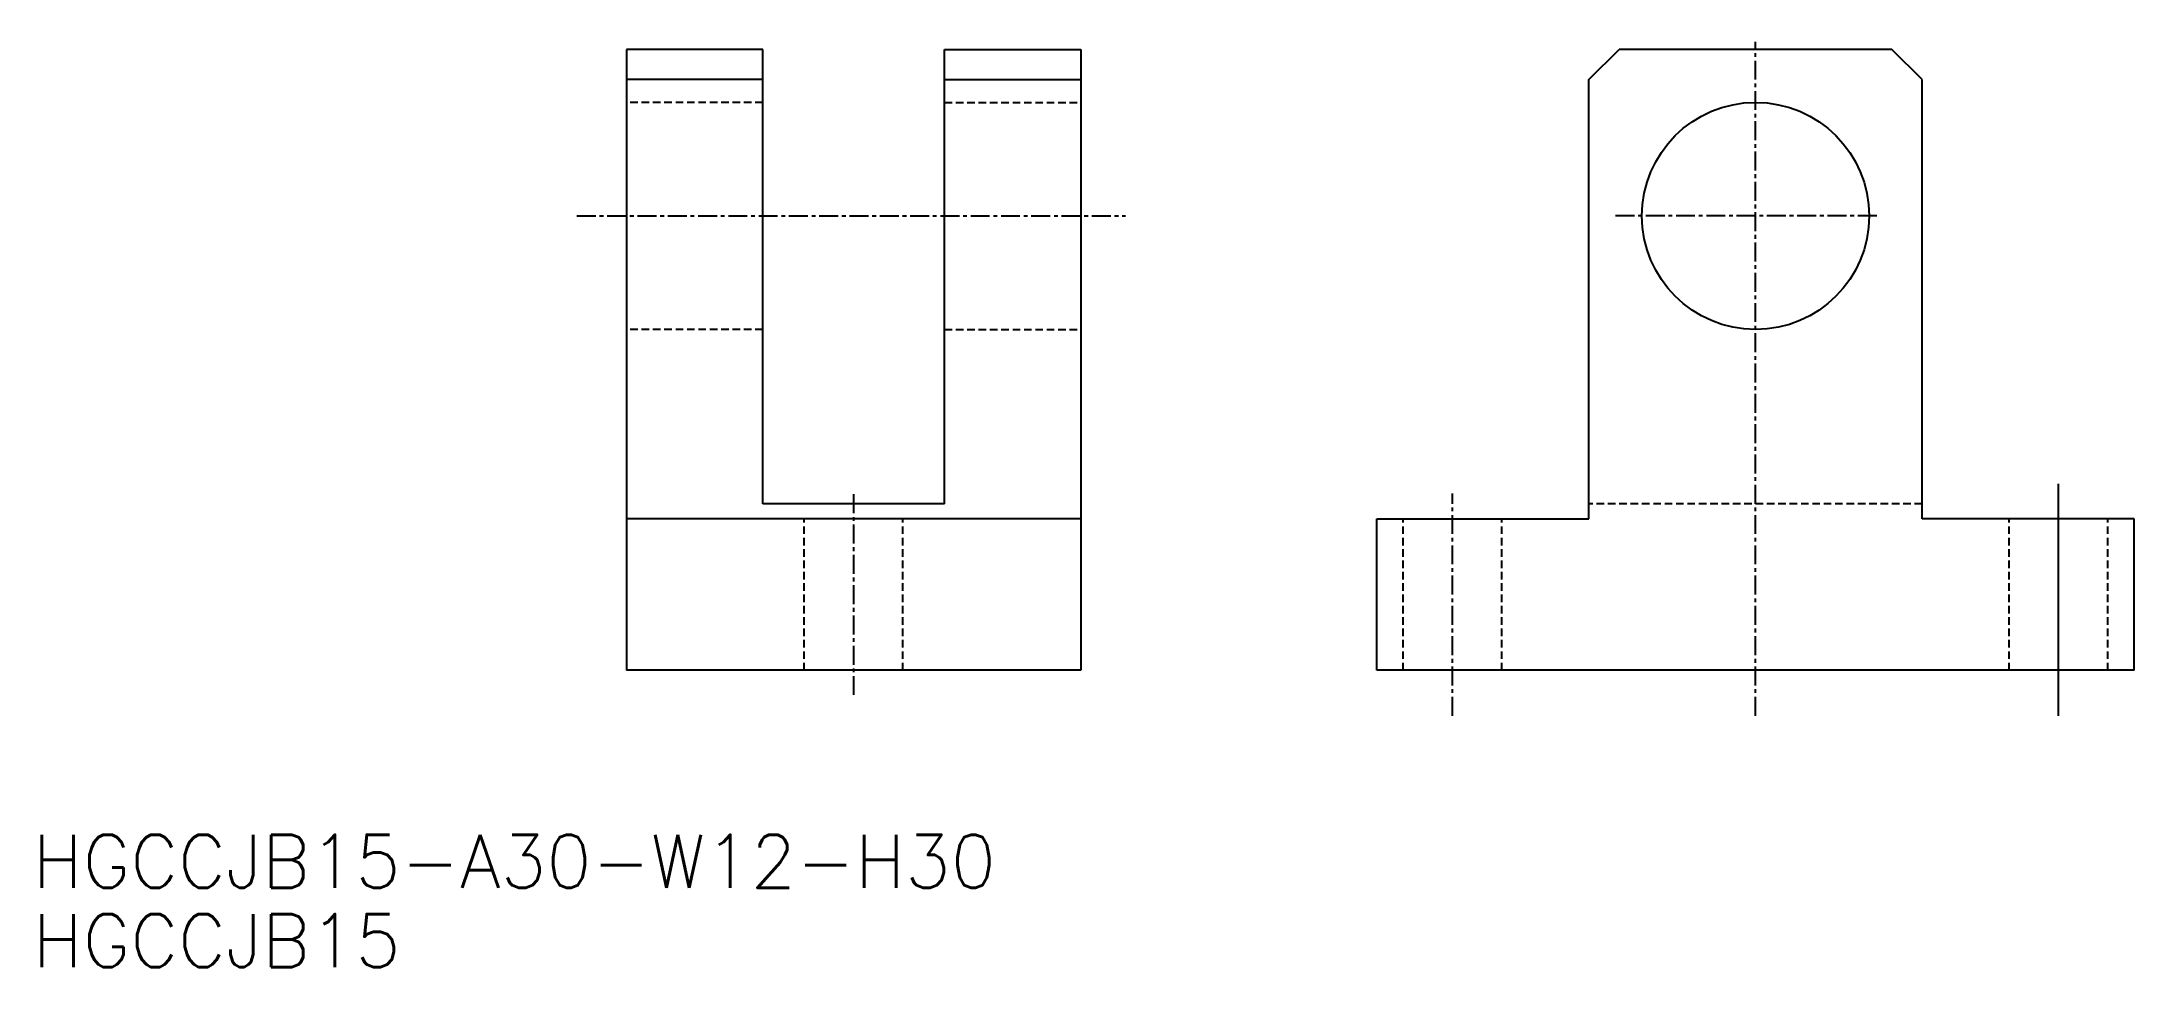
# Model space of a CAD drawing. Extents: x 242 to 380, y 417 to 478.
import ezdxf

# ---------------------------------------------------------------- set-up
doc = ezdxf.new("R2010")
doc.units = 0
doc.linetypes.add('CENTER', pattern=[2, 1.25, -0.25, 0.25, -0.25])
doc.linetypes.add('DASHED', pattern=[0.75, 0.5, -0.25])
doc.layers.get('0').update_dxf_attribs({"linetype": 'CONTINUOUS'})
doc.layers.add('CENTER', color=1, linetype='CENTER')
doc.styles.get("Standard").update_dxf_attribs({"font": 'txt.shx', "bigfont": 'bigfont.shx'})

msp = doc.modelspace()

# ---------------------------------------------------------------- linework, layer by layer
at = {"color": 7, "linetype": 'CONTINUOUS'}
for p, q in [((289.69, 477.84), (280.69, 477.84)), ((280.69, 477.84), (280.69, 436.84)), ((289.69, 447.84), (289.69, 477.84)), ((301.69, 447.84), (301.69, 477.84)), ((301.69, 477.84), (310.69, 477.84)), ((310.69, 477.84), (310.69, 436.84)), ((344.24, 475.84), (346.24, 477.84)), ((364.24, 477.84), (346.24, 477.84)), ((366.24, 475.84), (364.24, 477.84)), ((289.69, 475.84), (280.69, 475.84)), ((301.69, 475.84), (310.69, 475.84)), ((344.24, 446.84), (344.24, 475.84)), ((366.24, 446.84), (366.24, 475.84)), ((301.69, 447.84), (289.69, 447.84)), ((310.69, 446.84), (280.69, 446.84)), ((330.24, 436.84), (330.24, 446.84)), ((330.24, 446.84), (344.24, 446.84)), ((380.24, 446.84), (366.24, 446.84)), ((380.24, 436.84), (380.24, 446.84)), ((310.69, 436.84), (280.69, 436.84)), ((380.24, 436.84), (330.24, 436.84)), ((355.24, 436.84), (350.74, 436.84))]:
    msp.add_line(p, q, dxfattribs=at)
at = {"color": 3, "linetype": 'DASHED'}
for p, q in [((289.69, 474.34), (280.69, 474.34)), ((301.69, 474.34), (310.69, 474.34)), ((289.69, 459.34), (280.69, 459.34)), ((301.69, 459.34), (310.69, 459.34)), ((366.24, 447.84), (344.24, 447.84)), ((292.43, 436.84), (292.43, 446.84)), ((298.93, 436.84), (298.93, 446.84)), ((331.98, 436.84), (331.98, 446.84)), ((338.48, 436.84), (338.48, 446.84)), ((371.99, 436.84), (371.99, 446.84)), ((378.49, 436.84), (378.49, 446.84))]:
    msp.add_line(p, q, dxfattribs=at)
at = {"color": 7, "linetype": 'CONTINUOUS'}
msp.add_circle((355.24, 466.84), 7.5, dxfattribs=at)
at = {"layer": 'CENTER', "color": 1, "linetype": 'CENTER'}
for p, q in [((355.24, 433.84), (355.24, 478.34)), ((363.24, 466.84), (345.74, 466.84)), ((375.24, 434.07), (375.24, 449.16)), ((335.24, 433.84), (335.24, 448.52)), ((375.24, 433.84), (375.24, 448.52))]:
    msp.add_line(p, q, dxfattribs=at)
at = {"layer": 'CENTER'}
for p, q in [((277.42, 466.84), (313.63, 466.84)), ((295.69, 448.46), (295.69, 434.96))]:
    msp.add_line(p, q, dxfattribs=at)

# ---------------------------------------------------------------- texts
at = {"color": 7, "linetype": 'CONTINUOUS'}
for s, p in [('HGCCJB15-A30-W12-H30', (241.49, 422.48)), ('HGCCJB15', (241.49, 417.24))]:
    msp.add_text(s, height=3.5, dxfattribs=at).set_placement(p)

doc.saveas('drawing.dxf')
